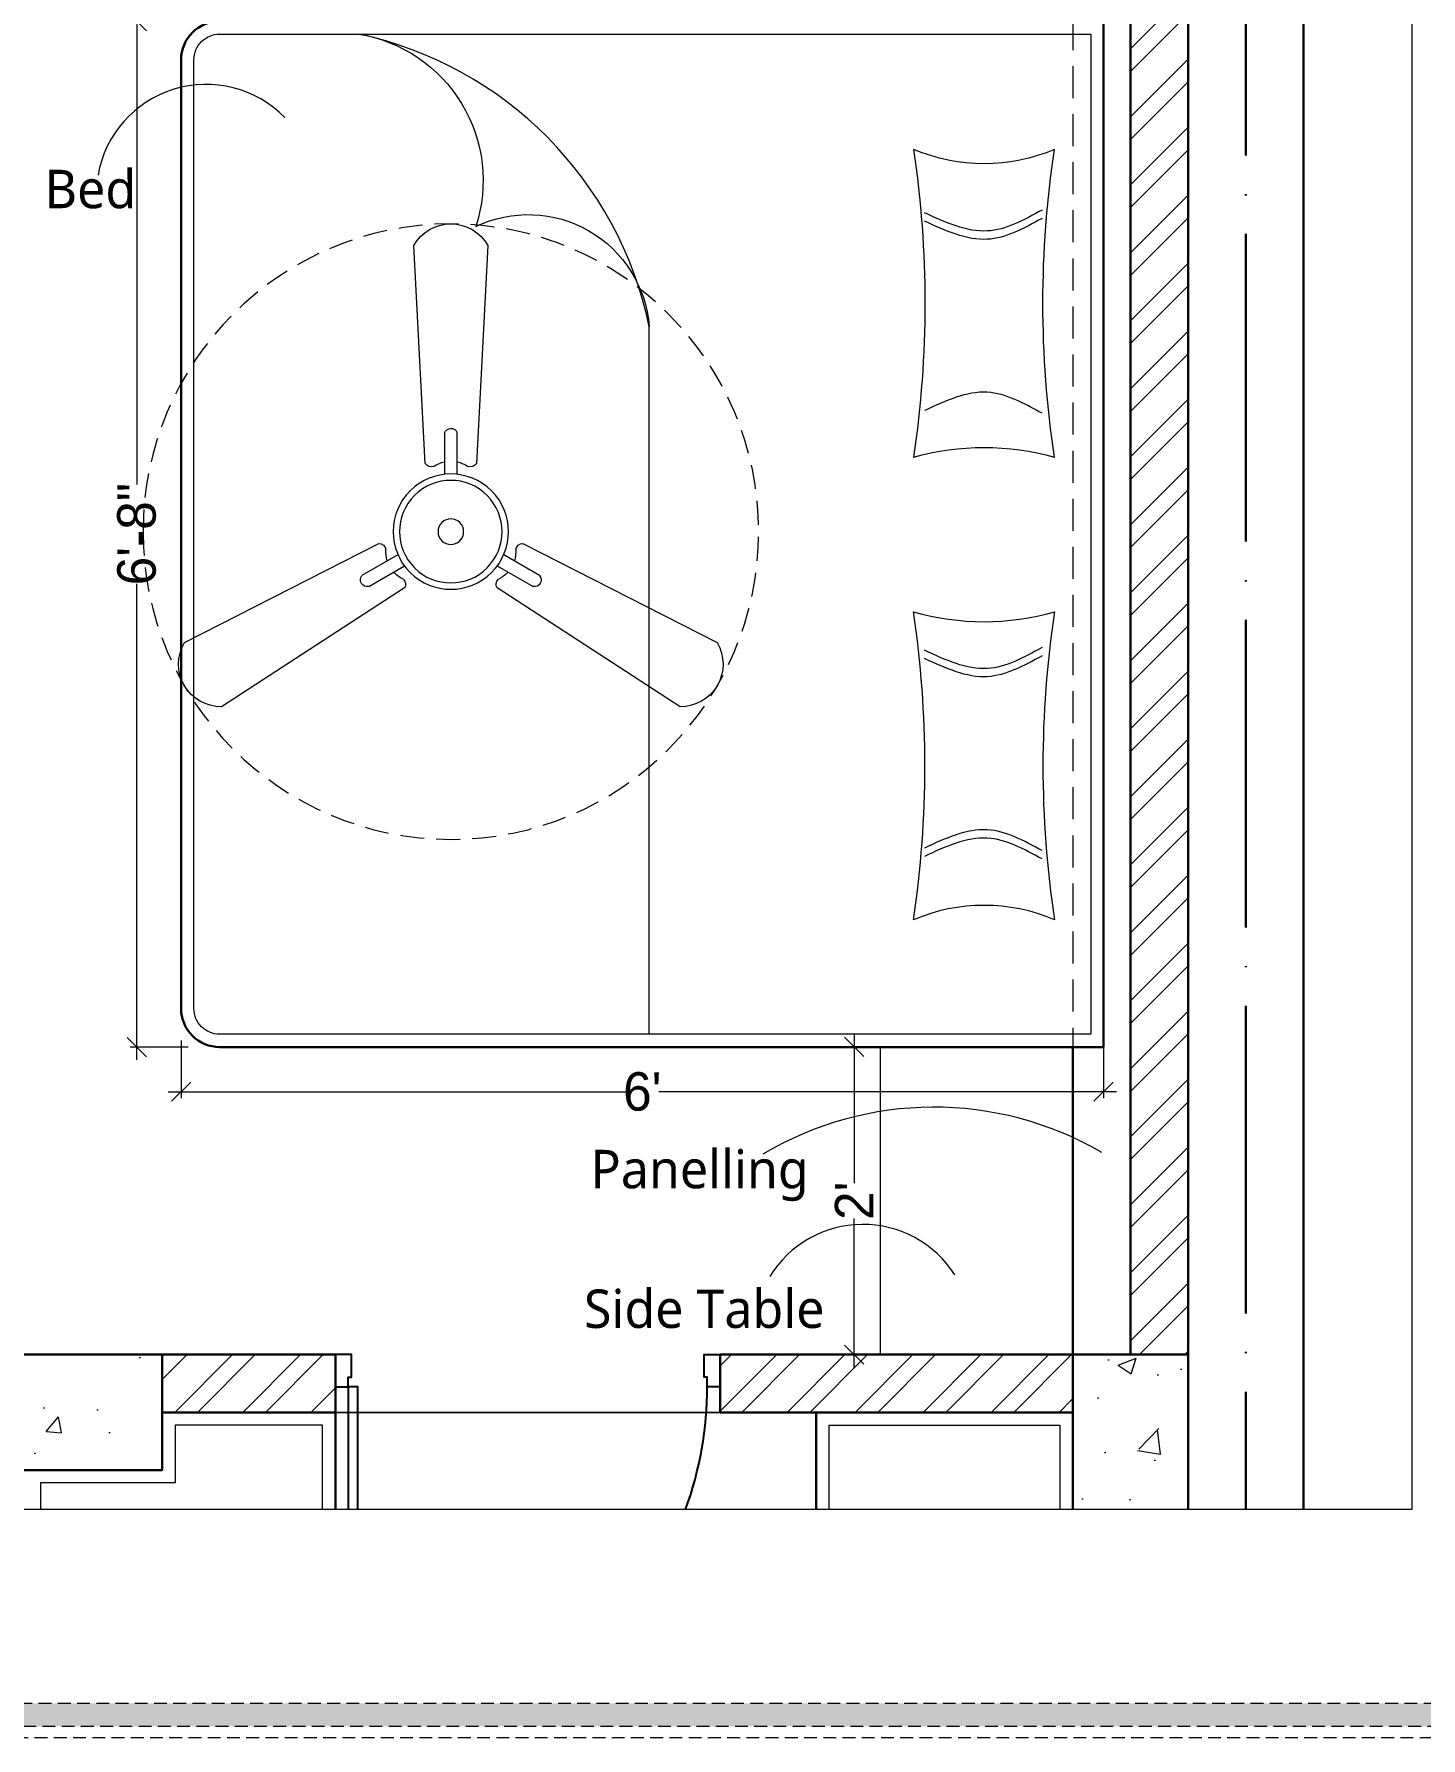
# Model space of a CAD drawing. Header units: millimetres. Extents: x 56222 to 3066687, y -650199 to -121287.
# Drawn here: x 133889.9 to 133998.1, y -183622.5 to -183489.6 of the extents above; entities that cross this region are included whole.
import ezdxf

# ---------------------------------------------------------------- set-up
doc = ezdxf.new("R2010")
doc.units = ezdxf.units.MM
doc.header["$MEASUREMENT"] = 0
doc.header["$PDMODE"] = 35
for name, pattern in [('ACAD_ISO04W100', [30, 24, -3, 0, -3]), ('DASHED', [0.75, 0.5, -0.25]), ('DASHED2', [0.375, 0.25, -0.125]), ('DASHEDX2', [1.5, 1, -0.5])]:
    doc.linetypes.add(name, pattern=pattern)
doc.layers.get('Defpoints').update_dxf_attribs({"color": 220})
doc.layers.add('AR ELE-5', color=134, linetype='Continuous')
doc.layers.add('AR HATCH-7', color=7, linetype='Continuous')
for name, color, linetype, lineweight in [('COLUMN', 1, 'Continuous', 30), ('dim05', 1, 'Continuous', 13), ('Dimension', 10, 'DASHEDX2', 20), ('Electrical', 84, 'Continuous', 30), ('ELEVATION', 250, 'Continuous', 9), ('FUR1', 22, 'Continuous', 0), ('FURNITURE', 32, 'Continuous', 9), ('furniture dimensions', 1, 'DASHED', 0), ('FURNITURE-1', 252, 'Continuous', 13), ('GROUND FLOOR', 7, 'Continuous', 9), ('GROUND FLOOR  ( PLINE )', 251, 'Continuous', 30), ('Labelling', 1, 'Continuous', 25), ('wall', 7, 'Continuous', 30), ('X_PLOT', 1, 'Continuous', 9), ('XX~SLAB ( BEAM )~ ( DIM )', 7, 'Continuous', 9)]:
    doc.layers.add(name, color=color, linetype=linetype, lineweight=lineweight)
doc.styles.add('century g', font='GOTHIC.TTF')
doc.styles.add('style4', font='ARIALN.TTF')
doc.dimstyles.new('Archana', dxfattribs={"dimtxt": 2, "dimasz": 0.75, "dimexe": 0.5, "dimexo": 0.5, "dimgap": 0, "dimtad": 0, "dimzin": 0, "dimdsep": 46, "dimlunit": 4, "dimtxsty": 'century g', "dimblk": 'OBLIQUE', "dimcen": 0, "dimdle": 1, "dimclrd": 256, "dimclre": 256, "dimclrt": 256, "dimadec": 0, "dimazin": 0, "dimtfac": 1, "dimtofl": 0, "dimtmove": 1, "dimatfit": 3, "dimfxl": 1, "dimfxlon": 1, "dimtolj": 1, "dimtzin": 0, "dimlwd": -1, "dimlwe": -1, "dimarcsym": 0})
pattern_1 = [(50, (0, 0), (14.34520365, -1.2550427), [1.5, -16.5]), (355, (0, 0), (-2.7750267, 15.0438427), [1.2, -13.2]), (100.4514445, (1.195, -0.105), (11.5701769, 13.7887998), [1.2748038, -14.0228422]), (46.1842, (0, 4), (21.3448266, -3.3103856), [2.25, -24.75]), (96.635635, (1.779, 3.724), (18.693239, 19.482372), [1.9122068, -21.0342752]), (351.184164, (0, 4), (18.693239, 19.482372), [1.8, -19.8]), (21, (2, 3), (11.93814104, -8.0523778), [1.5, -16.5]), (326, (2, 3), (4.8663066, 14.5030009), [1.2, -13.2]), (71.451445, (2.995, 2.329), (16.8044475, 6.45062306), [1.2748038, -14.0228422]), (37.5, (0, 0), (0.24319711, 6.65787708), [0, -13.04, 0, -13.4, 0, -13.25]), (7.5, (0, 0), (5.26139075, 7.88823424), [0, -7.64, 0, -12.74, 0, -5.05]), (327.5, (-4.46, 0), (10.67644872, -0.45109743), [0, -5, 0, -15.6, 0, -20.7]), (317.5, (-6.46, 0), (11.6637234, 2.00209965), [0, -6.5, 0, -10.36, 0, -14.7])]

# ---------------------------------------------------------------- blocks, each defined once
blk = doc.blocks.new('fan')
at = {"layer": 'Electrical', "lineweight": 15, "ltscale": 20}
for p, q in [((3300835.29, -509900.78), (3300836.47, -509923.43)), ((3300841.81, -509923.43), (3300842.99, -509900.78)), ((3300838.47, -509924.57), (3300838.47, -509920.25)), ((3300839.81, -509920.28), (3300839.81, -509924.57)), ((3300831.66, -509931.77), (3300811.45, -509942.07)), ((3300866.83, -509942.07), (3300846.62, -509931.77)), ((3300829.93, -509935.08), (3300833.64, -509932.93)), ((3300844.64, -509932.93), (3300848.38, -509935.09)), ((3300834.31, -509934.09), (3300830.57, -509936.25)), ((3300847.68, -509936.23), (3300843.97, -509934.09)), ((3300815.3, -509948.74), (3300834.33, -509936.39)), ((3300843.95, -509936.39), (3300862.98, -509948.74))]:
    blk.add_line(p, q, dxfattribs=at)
at = {"layer": 'Electrical', "linetype": 'DASHED', "lineweight": 15, "ltscale": 5}
blk.add_circle((3300839.14, -509930.53), 32, dxfattribs=at)
at = {"layer": 'Electrical', "lineweight": 15, "ltscale": 20}
for centre, major_axis, start_param, end_param in [((3300839.14, -509902.94), (3.12, 3.12), -0.272136, 1.842967), ((3300839.13, -509920.5), (0.501, 0.501), -0.465536, 1.983618), ((3300839.14, -509930.53), (4.24, -4.24), 3.14161, 9.424795), ((3300839.14, -509930.53), (3.77, -3.77), 1.749190548672175e-05, 6.283202799085073), ((3300837.1, -509923.08), (0.51, 0.51), 2.863014, 4.257784), ((3300839.14, -509926.42), (2.27, -2.27), 2.565057, 2.951308), ((3300839.14, -509926.42), (2.27, 2.27), 0.19032, 0.57657), ((3300841.18, -509923.08), (0.51, -0.51), 5.167028, 6.561799), ((3300839.14, -509930.53), (0.943, 0.943), 1.570814, 7.853999), ((3300831.67, -509932.49), (0.51, -0.51), 0.978238, 2.373008), ((3300846.61, -509932.49), (0.51, -0.51), 2.339416, 3.734186), ((3300835.59, -509932.58), (2.27, -2.27), 3.855511, 4.241762), ((3300842.69, -509932.58), (2.27, 2.27), 5.183051, 5.569301), ((3300830.46, -509935.55), (0.501, -0.501), 3.199655, 5.648809), ((3300835.59, -509932.58), (2.27, -2.27), 4.659452, 5.045703), ((3300833.71, -509936.02), (0.51, 0.51), -1.325776, 0.068994), ((3300844.57, -509936.02), (0.51, -0.51), 3.072633, 4.467404), ((3300842.69, -509932.58), (2.27, 2.27), 4.37911, 4.765361), ((3300847.83, -509935.54), (0.501, 0.501), 3.723254, 6.172408), ((3300815.25, -509944.32), (3.12, -3.12), 3.393055, 5.508159), ((3300863.03, -509944.32), (3.12, -3.12), 5.48745, 7.602554)]:
    blk.add_ellipse(centre, major_axis=major_axis, ratio=1, start_param=start_param, end_param=end_param, dxfattribs=at)
blk = doc.blocks.new('_Oblique')
at = {"layer": 'wall', "color": 0, "lineweight": -2}
blk.add_line((-0.5, -0.5), (0.5, 0.5), dxfattribs=at)
blk = doc.blocks.new('*D205')
at = {"layer": 'Defpoints', "color": 0, "linetype": 'Continuous', "lineweight": 30, "transparency": 16777216}
for p in [(133908.76, -183488.63), (133897.92, -183568.63), (133908.76, -183568.63)]:
    blk.add_point(p, dxfattribs=at)
at = {"layer": 'furniture dimensions', "color": 5, "linetype": 'Continuous', "transparency": 16777216}
for p, q in [((133897.92, -183487.63), (133897.92, -183524.75)), ((133897.92, -183569.63), (133897.92, -183532.51)), ((133901.92, -183568.63), (133897.42, -183568.63))]:
    blk.add_line(p, q, dxfattribs=at)
at = {"layer": 'furniture dimensions', "color": 5, "linetype": 'ByBlock', "transparency": 16777216}
blk.add_line((133901.92, -183488.63), (133897.42, -183488.63), dxfattribs=at)
at = {"layer": 'furniture dimensions', "color": 5, "linetype": 'Continuous', "transparency": 16777216, "xscale": 1.5, "yscale": 1.5, "zscale": 1.5}
for p, rotation in [((133897.92, -183488.63), 90), ((133897.92, -183568.63), 270)]:
    blk.add_blockref('_Oblique', p, dxfattribs=dict(at, rotation=rotation))
at = {"layer": 'furniture dimensions', "linetype": 'Continuous', "lineweight": 0, "transparency": 16777216, "insert": (133897.92, -183528.63), "char_height": 3, "attachment_point": 5, "rotation": 90, "style": 'century g'}
blk.add_mtext('\\A1;6\'-8"', dxfattribs=at)
blk = doc.blocks.new('*D206')
at = {"layer": 'Defpoints', "color": 0, "linetype": 'Continuous', "lineweight": 30, "transparency": 16777216}
for p in [(133901.38, -183561.29), (133973.31, -183561.29), (133973.31, -183572.11)]:
    blk.add_point(p, dxfattribs=at)
at = {"layer": 'furniture dimensions', "color": 5, "linetype": 'ByBlock', "transparency": 16777216}
blk.add_line((133901.38, -183568.11), (133901.38, -183572.61), dxfattribs=at)
at = {"layer": 'furniture dimensions', "color": 5, "linetype": 'Continuous', "transparency": 16777216}
for p, q in [((133973.31, -183568.11), (133973.31, -183572.61)), ((133900.38, -183572.11), (133936.04, -183572.11)), ((133974.31, -183572.11), (133938.64, -183572.11))]:
    blk.add_line(p, q, dxfattribs=at)
at = {"layer": 'furniture dimensions', "color": 5, "linetype": 'Continuous', "transparency": 16777216, "xscale": 1.5, "yscale": 1.5, "zscale": 1.5, "rotation": 180}
blk.add_blockref('_Oblique', (133901.38, -183572.11), dxfattribs=at)
at = {"layer": 'furniture dimensions', "color": 5, "linetype": 'Continuous', "transparency": 16777216, "xscale": 1.5, "yscale": 1.5, "zscale": 1.5}
blk.add_blockref('_Oblique', (133973.31, -183572.11), dxfattribs=at)
at = {"layer": 'furniture dimensions', "linetype": 'Continuous', "lineweight": 0, "transparency": 16777216, "insert": (133937.34, -183572.11), "char_height": 3, "attachment_point": 5, "style": 'century g'}
blk.add_mtext("\\A1;6'", dxfattribs=at)
blk = doc.blocks.new('*D208')
at = {"layer": 'Defpoints', "color": 0, "linetype": 'Continuous', "lineweight": 30, "transparency": 16777216}
for p in [(133960.41, -183568.61), (133953.86, -183592.62), (133960.41, -183592.62)]:
    blk.add_point(p, dxfattribs=at)
at = {"layer": 'furniture dimensions', "color": 5, "linetype": 'Continuous', "transparency": 16777216}
for p, q in [((133953.86, -183567.61), (133953.86, -183579.24)), ((133953.86, -183593.62), (133953.86, -183581.99)), ((133957.86, -183592.62), (133953.36, -183592.62))]:
    blk.add_line(p, q, dxfattribs=at)
at = {"layer": 'furniture dimensions', "color": 5, "linetype": 'ByBlock', "transparency": 16777216}
blk.add_line((133957.86, -183568.61), (133953.36, -183568.61), dxfattribs=at)
at = {"layer": 'furniture dimensions', "color": 5, "linetype": 'Continuous', "transparency": 16777216, "xscale": 1.5, "yscale": 1.5, "zscale": 1.5}
for p, rotation in [((133953.86, -183568.61), 90), ((133953.86, -183592.62), 270)]:
    blk.add_blockref('_Oblique', p, dxfattribs=dict(at, rotation=rotation))
at = {"layer": 'furniture dimensions', "linetype": 'Continuous', "lineweight": 0, "transparency": 16777216, "insert": (133953.86, -183580.62), "char_height": 3, "attachment_point": 5, "rotation": 90, "style": 'century g'}
blk.add_mtext("\\A1;2'", dxfattribs=at)

msp = doc.modelspace()

# ---------------------------------------------------------------- hatches: boundary and pattern name
at = {"layer": 'AR HATCH-7', "lineweight": 18, "true_color": 0x939598, "transparency": 33554687}
h = msp.add_hatch(dxfattribs=at)
h.set_pattern_fill('ANSI32', color=252, scale=10)
h.paths.add_polyline_path([(133970.91, -183454.62), (133938.91, -183454.62), (133938.91, -183463.62), (133970.91, -183463.62)])
h.paths.add_polyline_path([(133979.91, -183469.62), (133975.41, -183469.62), (133975.41, -183474.47), (133975.42, -183474.47), (133975.41, -183476.12), (133975.41, -183488.63), (133975.41, -183592.62), (133943.41, -183592.62), (133943.41, -183597.12), (133970.91, -183597.12), (133970.91, -183592.62), (133979.91, -183592.62)])
h = msp.add_hatch(dxfattribs=at)
h.set_pattern_fill('ANSI32', color=252, scale=10)
h.paths.add_polyline_path([(133913.41, -183592.62), (133899.91, -183592.62), (133899.91, -183597.12), (133913.41, -183597.12)])
at = {"layer": 'Dimension', "true_color": 0xd39e00}
h = msp.add_hatch(color=42, dxfattribs=at)
h.paths.add_polyline_path([(133793.24, -183441.54), (133793.24, -183621.61), (134049.07, -183621.61), (134049.07, -183441.54)])
h.paths.add_polyline_path([(133795.04, -183443.34), (134047.27, -183443.34), (134047.27, -183619.82), (133795.04, -183619.82)], flags=16)
at = {"layer": 'FURNITURE-1', "lineweight": 18, "true_color": 0xc7c8ca}
h = msp.add_hatch(dxfattribs=at)
h.set_pattern_fill('AR-CONC', color=9, scale=2)
h.set_pattern_definition(pattern_1)
h.paths.add_polyline_path([(133899.91, -183592.62), (133884.91, -183592.62), (133884.91, -183601.62), (133899.91, -183601.62)])
h.paths.add_polyline_path([(133847.41, -183454.62), (133838.41, -183454.62), (133838.41, -183463.62), (133839.85, -183463.62), (133847.41, -183463.62)])
h.paths.add_polyline_path([(133979.91, -183454.62), (133970.91, -183454.62), (133970.91, -183469.62), (133979.91, -183469.62)])
h = msp.add_hatch(dxfattribs=at)
h.set_pattern_fill('AR-CONC', color=9, scale=2)
h.set_pattern_definition(pattern_1)
h.paths.add_polyline_path([(133979.91, -183592.62), (133970.91, -183592.62), (133970.91, -183604.69), (133979.91, -183604.69)])

# ---------------------------------------------------------------- linework, layer by layer
for points in [[(133913.41, -183595.12), (133914.41, -183595.12), (133914.41, -183594.37), (133914.66, -183594.37), (133914.66, -183592.62), (133913.41, -183592.62)], [(133943.41, -183595.12), (133942.41, -183595.12), (133942.41, -183594.37), (133942.16, -183594.37), (133942.16, -183592.62), (133943.41, -183592.62)]]:
    msp.add_lwpolyline(points, close=True)
msp.add_lwpolyline([(133915.16, -183604.69), (133915.16, -183595.12), (133914.41, -183595.12), (133914.41, -183604.69)])
at = {"layer": 'AR ELE-5', "linetype": 'ByBlock', "ltscale": 15}
msp.add_arc((133914.37, -183595.1), 28.04, 340.0053, 359.9653, dxfattribs=at)
at = {"layer": 'COLUMN'}
msp.add_lwpolyline([(133899.91, -183592.62), (133899.91, -183601.62), (133884.91, -183601.62), (133884.91, -183592.62)], close=True, dxfattribs=at)
msp.add_lwpolyline([(133970.91, -183604.69), (133970.91, -183592.62), (133979.91, -183592.62), (133979.91, -183604.69)], dxfattribs=at)
at = {"layer": 'Dimension', "color": 42, "true_color": 0xd39e00, "elevation": 0.12}
for points in [[(133792.34, -183440.65), (134049.96, -183440.65), (134049.96, -183622.51), (133792.34, -183622.51)], [(133793.24, -183441.54), (134049.07, -183441.54), (134049.07, -183621.61), (133793.24, -183621.61)], [(133795.04, -183443.34), (134047.27, -183443.34), (134047.27, -183619.82), (133795.04, -183619.82)]]:
    msp.add_lwpolyline(points, close=True, dxfattribs=at)
at = {"layer": 'ELEVATION', "lineweight": 0}
msp.add_lwpolyline([(133812.1, -183445.01), (133997.35, -183445.01), (133997.35, -183604.69), (133812.1, -183604.69)], close=True, dxfattribs=at)
at = {"layer": 'FUR1', "color": 5}
for centre, radius, start, end in [((133903.33, -183502.11), 8.56, 44.26, 170.0279), ((133960.07, -183599.36), 26.04, 59.7938, 120.7622), ((133954.54, -183590.96), 8.5, 32.4096, 148.6085)]:
    msp.add_arc(centre, radius, start, end, dxfattribs=at)
at = {"layer": 'FURNITURE'}
msp.add_line((133937.88, -183567.63), (133937.88, -183512.44), dxfattribs=at)
at = {"layer": 'FURNITURE', "lineweight": 30}
msp.add_line((133970.9, -183568.61), (133970.9, -183593.62), dxfattribs=at)
msp.add_lwpolyline([(133901.38, -183565.63), (133901.38, -183491.63, -0.414214), (133904.38, -183488.63), (133973.31, -183488.63), (133973.31, -183568.63), (133904.38, -183568.63, -0.414214)], format="xyb", close=True, dxfattribs=at)
at = {"layer": 'FURNITURE'}
for points in [[(133902.38, -183565.63), (133902.38, -183491.63, -0.414214), (133904.38, -183489.63), (133972.31, -183489.63), (133972.31, -183567.63), (133904.38, -183567.63, -0.414214)], [(133924.36, -183504.64, -0.527965), (133937.88, -183512.44, 0.296489), (133915.24, -183489.63, -0.459377), (133924.36, -183504.64)]]:
    msp.add_lwpolyline(points, format="xyb", close=True, dxfattribs=at)
at = {"layer": 'FURNITURE', "elevation": -0.01}
for points in [[(133958.49, -183522.62, -0.137163), (133969.49, -183522.62, -0.075726), (133969.49, -183498.62, -0.203137), (133958.49, -183498.62, -0.074116)], [(133958.49, -183534.7, 0.137163), (133969.49, -183534.7, 0.075726), (133969.49, -183558.7, 0.203137), (133958.49, -183558.7, 0.074116)]]:
    msp.add_lwpolyline(points, format="xyb", close=True, dxfattribs=at)
at = {"layer": 'FURNITURE'}
msp.add_lwpolyline([(133970.9, -183568.61), (133955.9, -183568.61), (133955.9, -183592.62), (133970.9, -183592.62)], close=True, dxfattribs=at)
at = {"layer": 'FURNITURE', "lineweight": 30}
for points in [[(133913.41, -183604.69), (133913.41, -183597.12), (133899.91, -183597.12)], [(133950.91, -183604.69), (133950.91, -183597.12), (133970.91, -183597.12), (133970.91, -183604.69)]]:
    msp.add_lwpolyline(points, dxfattribs=at)
at = {"layer": 'FURNITURE'}
for points in [[(133900.91, -183598.12), (133900.91, -183602.62), (133890.41, -183602.62)], [(133912.41, -183604.69), (133912.41, -183598.12), (133900.91, -183598.12)], [(133951.91, -183604.69), (133951.91, -183598.12), (133969.91, -183598.12), (133969.91, -183604.69)], [(133890.41, -183602.62), (133890.41, -183604.69)]]:
    msp.add_lwpolyline(points, dxfattribs=at)
for points in [[(133968.51, -183503.36, -0.01), (133967.1, -183504.13, -0.01), (133964.1, -183505.76, -0.01), (133960.99, -183504.32, -0.01), (133959.34, -183503.56, -0.01)], [(133968.51, -183504.01, -0.01), (133967.1, -183504.78, -0.01), (133964.1, -183506.41, -0.01), (133960.99, -183504.97, -0.01), (133959.34, -183504.21, -0.01)], [(133968.51, -183519.2, -0.01), (133967.1, -183518.42, -0.01), (133964.1, -183516.79, -0.01), (133960.99, -183518.23, -0.01), (133959.34, -183518.99, -0.01)], [(133968.51, -183537.48, -0.01), (133967.1, -183538.25, -0.01), (133964.1, -183539.88, -0.01), (133960.99, -183538.44, -0.01), (133959.34, -183537.68, -0.01)], [(133968.51, -183538.12, -0.01), (133967.1, -183538.89, -0.01), (133964.1, -183540.53, -0.01), (133960.99, -183539.08, -0.01), (133959.34, -183538.33, -0.01)], [(133968.51, -183553.31, -0.01), (133967.1, -183552.54, -0.01), (133964.1, -183550.91, -0.01), (133960.99, -183552.35, -0.01), (133959.34, -183553.11, -0.01)], [(133968.51, -183553.96, -0.01), (133967.1, -183553.19, -0.01), (133964.1, -183551.56, -0.01), (133960.99, -183553, -0.01), (133959.34, -183553.76, -0.01)]]:
    msp.add_open_spline(points, degree=3, knots=[0, 0, 0, 0, 4.577917, 9.671137, 9.671137, 9.671137, 9.671137], dxfattribs=at)
at = {"layer": 'GROUND FLOOR'}
for p, q in [((133979.91, -183445.01), (133979.91, -183604.69)), ((133988.91, -183445.01), (133988.91, -183604.69)), ((133913.41, -183592.62), (133884.91, -183592.62)), ((133913.41, -183592.62), (133913.41, -183597.12)), ((133970.91, -183592.62), (133943.41, -183592.62)), ((133943.41, -183592.62), (133943.41, -183597.12)), ((133970.91, -183597.12), (133899.91, -183597.12)), ((133970.91, -183597.12), (133970.91, -183604.69))]:
    msp.add_line(p, q, dxfattribs=at)
at = {"layer": 'GROUND FLOOR', "color": 1, "linetype": 'ACAD_ISO04W100'}
msp.add_line((133984.41, -183445.01), (133984.41, -183604.69), dxfattribs=at)
at = {"layer": 'GROUND FLOOR', "color": 6, "lineweight": 30}
for points in [[(133979.91, -183445.01), (133979.91, -183604.69)], [(133988.91, -183604.69), (133988.91, -183445.01)]]:
    msp.add_lwpolyline(points, dxfattribs=at)
at = {"layer": 'GROUND FLOOR  ( PLINE )'}
for points in [[(133979.91, -183604.69), (133979.91, -183454.62), (133938.91, -183454.62), (133938.91, -183463.62), (133970.91, -183463.62)], [(133975.41, -183469.62), (133975.41, -183592.62), (133943.41, -183592.62), (133943.41, -183597.12), (133970.91, -183597.12), (133970.91, -183604.69)], [(133884.91, -183604.69), (133884.91, -183592.62), (133913.41, -183592.62), (133913.41, -183597.12), (133899.91, -183597.12)]]:
    msp.add_lwpolyline(points, dxfattribs=at)
at = {"layer": 'Labelling', "color": 251, "linetype": 'DASHED2', "lineweight": 0, "ltscale": 10, "true_color": 0x636466}
msp.add_line((133970.91, -183469.62), (133970.9, -183593.62), dxfattribs=at)
at = {"layer": 'X_PLOT', "linetype": 'ACAD_ISO04W100', "lineweight": 30}
msp.add_line((133984.41, -183445.01), (133984.41, -183604.69), dxfattribs=at)
at = {"layer": 'XX~SLAB ( BEAM )~ ( DIM )'}
msp.add_lwpolyline([(133913.41, -183604.69), (133913.41, -183597.12), (133950.91, -183597.12), (133950.91, -183604.69)], dxfattribs=at)

# ---------------------------------------------------------------- block references
at = {"layer": 'dim05', "color": 1, "lineweight": 35, "xscale": -0.7500069902881101, "yscale": 0.7500069902881101, "zscale": 0.7500069902881101}
msp.add_blockref('fan', (2609574.84, 198923.03), dxfattribs=at)

# ---------------------------------------------------------------- texts
at = {"layer": 'FUR1', "color": 1, "char_height": 3, "width": 28.4543, "attachment_point": 5, "style": 'style4'}
for s, insert in [('{\\fMalgun Gothic|b0|i0|c0|p34;Bed}', (133894.3, -183501.73)), ('{\\fMalgun Gothic|b0|i0|c0|p34;Panelling}', (133941.81, -183578.65)), ('{\\fMalgun Gothic|b0|i0|c0|p34;Side Table}', (133942.17, -183589.06))]:
    msp.add_mtext(s, dxfattribs=dict(at, insert=insert))

# ---------------------------------------------------------------- dimensions: what is measured, and where the dimension line sits
at = {"layer": 'furniture dimensions', "color": 5, "linetype": 'Continuous', "lineweight": 0}
for base, p1, p2, picture, middle in [((133897.92, -183568.63), (133908.76, -183488.63), (133908.76, -183568.63), '*D205', (133897.92, -183528.63)), ((133953.86, -183592.62), (133960.41, -183568.61), (133960.41, -183592.62), '*D208', (133953.86, -183580.62))]:
    dim = msp.add_linear_dim(base=base, p1=p1, p2=p2, angle=90, dimstyle='Archana', override={"dimtxt": 3, "dimasz": 1.5, "dimdec": 0, "dimclrd": 5, "dimclre": 5, "dimfxl": 4}, dxfattribs=at)
    dim.commit()
    dim.dimension.update_dxf_attribs({"geometry": picture, "text_midpoint": middle})
dim = msp.add_linear_dim(base=(133973.31, -183572.11), p1=(133901.38, -183561.29), p2=(133973.31, -183561.29), dimstyle='Archana', override={"dimtxt": 3, "dimasz": 1.5, "dimdec": 0, "dimclrd": 5, "dimclre": 5, "dimfxl": 4}, dxfattribs=at)
dim.commit()
dim.dimension.update_dxf_attribs({"geometry": '*D206', "text_midpoint": (133937.34, -183572.11)})

doc.saveas('drawing.dxf')
